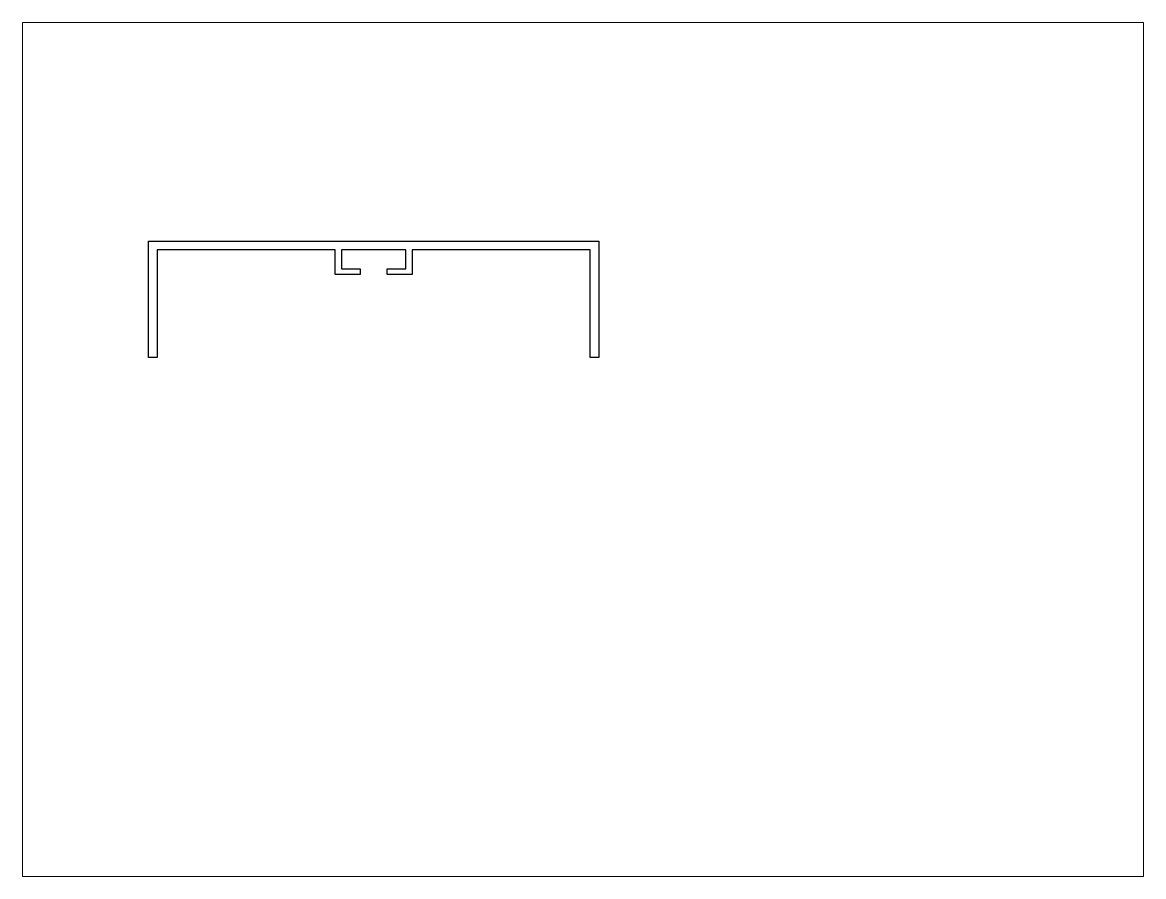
# Paper-space layout 'Layout1' of a CAD drawing. Extents: x 27 to 240, y 20 to 183.
# The model-space entities are those that its viewports show. They can reach past a viewport. Long polylines and large blocks are cut down to what shows.
import ezdxf

# ---------------------------------------------------------------- set-up
doc = ezdxf.new("R2010")
doc.units = 0
doc.header["$LTSCALE"] = 15
doc.layers.get('0').update_dxf_attribs({"linetype": 'CONTINUOUS'})

msp = doc.modelspace()

# ---------------------------------------------------------------- linework, layer by layer
at = {"color": 0, "linetype": 'CONTINUOUS', "ltscale": 0.05}
msp.add_lwpolyline([(195.99, 161.96), (192.99, 161.96), (192.99, 198.96), (131.74, 198.96), (131.74, 190.46), (123.09, 190.46), (123.09, 192.46), (129.58, 192.46), (129.58, 198.96), (107.4, 198.96), (107.4, 192.46), (113.89, 192.46), (113.89, 190.46), (105.24, 190.46), (105.24, 198.96), (43.99, 198.96), (43.99, 161.96), (40.99, 161.96), (40.99, 201.96), (195.99, 201.96)], close=True, dxfattribs=at)

psp = doc.layouts.get("Layout1")

# ---------------------------------------------------------------- viewports
at = {"layer": '0', "color": 0, "linetype": 'BYBLOCK', "ltscale": 0.05}
psp.add_viewport(center=(133.35, 101.6), size=(213.36, 162.56), view_center_point=(190.51, 130.3), view_height=293.8955, dxfattribs=at)

doc.saveas('drawing.dxf')
